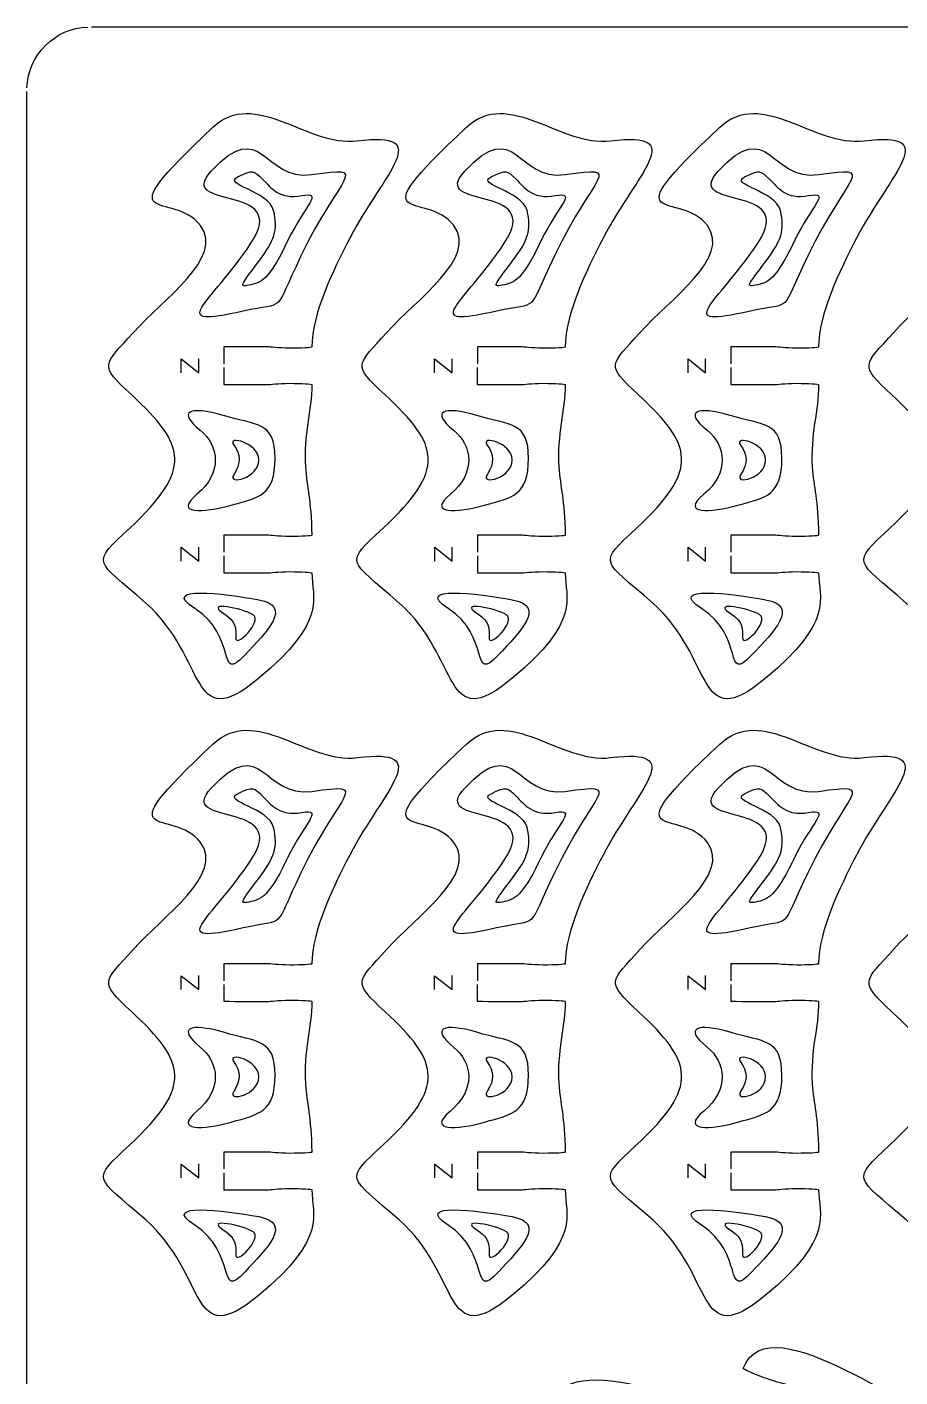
# Model space of a CAD drawing. Extents: x 0 to 300, y 0 to 300.
# Drawn here: x 0 to 69.5, y 192.6 to 300.1 of the extents above; entities that cross this region are included whole.
import ezdxf

# ---------------------------------------------------------------- set-up
doc = ezdxf.new("R2010")
doc.units = 0
doc.header["$MEASUREMENT"] = 0
doc.layers.add('DEFAULT', color=7, linetype='CONTINUOUS')

msp = doc.modelspace()

# ---------------------------------------------------------------- linework, layer by layer
at = {"layer": 'DEFAULT', "color": 1}
for points in [[(294.85, 300.1), (5.15, 300.1)], [(0, 5.25), (0, 294.95)]]:
    msp.add_lwpolyline(points, dxfattribs=at)
at = {"layer": 'DEFAULT', "color": 250}
for points in [[(12.29, 272.56), (12.29, 273.67), (13.68, 272.56), (13.68, 273.68)], [(32.47, 272.56), (32.47, 273.67), (33.86, 272.56), (33.86, 273.68)], [(52.66, 272.56), (52.66, 273.67), (54.05, 272.56), (54.05, 273.68)], [(12.29, 257.56), (12.29, 258.67), (13.68, 257.56), (13.68, 258.68)], [(32.48, 257.56), (32.48, 258.67), (33.87, 257.56), (33.87, 258.68)], [(52.66, 257.56), (52.66, 258.67), (54.05, 257.56), (54.05, 258.68)], [(12.29, 223.43), (12.29, 224.54), (13.68, 223.43), (13.68, 224.55)], [(32.47, 223.43), (32.47, 224.54), (33.86, 223.43), (33.86, 224.55)], [(52.66, 223.43), (52.66, 224.54), (54.05, 223.43), (54.05, 224.55)], [(12.29, 208.44), (12.29, 209.54), (13.68, 208.44), (13.68, 209.55)], [(32.48, 208.44), (32.48, 209.54), (33.87, 208.44), (33.87, 209.55)], [(52.66, 208.44), (52.66, 209.54), (54.05, 208.44), (54.05, 209.55)]]:
    msp.add_lwpolyline(points, dxfattribs=at)
at = {"layer": 'DEFAULT', "color": 1}
msp.add_open_spline([(0, 295.25), (0.08, 297.88), (2.22, 300.02), (4.85, 300.1)], degree=3, dxfattribs=at)
for points, knots in [([(15.69, 257.97), (15.69, 257.52), (15.69, 257.07), (15.69, 256.62), (15.69, 256.62), (18.31, 256.62), (19.19, 256.62), (19.36, 256.62), (19.97, 256.72), (20.94, 256.72), (21.91, 256.72), (22.69, 256.67), (22.69, 256.62), (22.69, 254.62), (24.01, 252.79), (18.44, 248.2), (12.88, 243.61), (14.43, 249.86), (9.46, 254.22), (5.41, 257.77), (5.05, 257.28), (8.18, 260.19), (13.21, 264.86), (12.67, 266.8), (8.34, 270.79), (5.66, 273.26), (6.1, 273.12), (8.48, 275.78), (10.84, 278.41), (15.74, 281.73), (13.82, 284.28), (11.63, 287.2), (5.91, 283.75), (14.81, 292.11), (18.2, 295.29), (22.24, 290.54), (26.31, 291.04), (32.52, 291.8), (28.49, 288.61), (25.71, 283.28), (24.34, 280.65), (22.69, 277.2), (22.69, 274.62), (22.68, 274.56), (21.9, 274.51), (20.94, 274.52), (19.97, 274.52), (19.36, 274.62), (19.19, 274.62), (18.31, 274.62), (15.69, 274.62), (15.69, 274.62), (15.69, 274.17), (15.69, 273.72), (15.69, 273.27)], [0, 0, 0, 0, 3.83, 3.83, 3.83, 4.83, 4.83, 4.83, 5.83, 5.83, 5.83, 6.83, 6.83, 6.83, 7.83, 7.83, 7.83, 8.83, 8.83, 8.83, 9.83, 9.83, 9.83, 10.83, 10.83, 10.83, 11.83, 11.83, 11.83, 12.83, 12.83, 12.83, 13.83, 13.83, 13.83, 14.83, 14.83, 14.83, 15.83, 15.83, 15.83, 16.83, 16.83, 16.83, 17.83, 17.83, 17.83, 18.83, 18.83, 18.83, 19.83, 19.83, 19.83, 23.66, 23.66, 23.66, 23.66]), ([(35.88, 257.97), (35.88, 257.52), (35.88, 257.07), (35.88, 256.62), (35.88, 256.62), (38.5, 256.62), (39.37, 256.62), (39.55, 256.62), (40.16, 256.72), (41.12, 256.72), (42.09, 256.72), (42.87, 256.67), (42.88, 256.62), (42.87, 254.62), (44.2, 252.79), (38.63, 248.2), (33.06, 243.61), (34.62, 249.86), (29.65, 254.22), (25.6, 257.77), (25.23, 257.28), (28.37, 260.19), (33.4, 264.86), (32.85, 266.8), (28.53, 270.79), (25.85, 273.26), (26.29, 273.12), (28.67, 275.78), (31.03, 278.41), (35.93, 281.73), (34.01, 284.28), (31.81, 287.2), (26.1, 283.75), (35, 292.11), (38.39, 295.29), (42.43, 290.54), (46.49, 291.04), (52.71, 291.8), (48.67, 288.61), (45.89, 283.28), (44.53, 280.65), (42.88, 277.2), (42.88, 274.62), (42.86, 274.56), (42.09, 274.51), (41.13, 274.52), (40.16, 274.52), (39.55, 274.62), (39.38, 274.62), (38.5, 274.62), (35.88, 274.62), (35.88, 274.62), (35.88, 274.17), (35.88, 273.72), (35.88, 273.27)], [0, 0, 0, 0, 3.83, 3.83, 3.83, 4.83, 4.83, 4.83, 5.83, 5.83, 5.83, 6.83, 6.83, 6.83, 7.83, 7.83, 7.83, 8.83, 8.83, 8.83, 9.83, 9.83, 9.83, 10.83, 10.83, 10.83, 11.83, 11.83, 11.83, 12.83, 12.83, 12.83, 13.83, 13.83, 13.83, 14.83, 14.83, 14.83, 15.83, 15.83, 15.83, 16.83, 16.83, 16.83, 17.83, 17.83, 17.83, 18.83, 18.83, 18.83, 19.83, 19.83, 19.83, 23.66, 23.66, 23.66, 23.66]), ([(56.06, 257.97), (56.06, 257.52), (56.06, 257.07), (56.06, 256.62), (56.06, 256.62), (58.69, 256.62), (59.56, 256.62), (59.74, 256.62), (60.35, 256.72), (61.31, 256.72), (62.28, 256.72), (63.06, 256.67), (63.06, 256.62), (63.06, 254.62), (64.38, 252.79), (58.81, 248.2), (53.25, 243.61), (54.81, 249.86), (49.84, 254.22), (45.79, 257.77), (45.42, 257.28), (48.56, 260.19), (53.58, 264.86), (53.04, 266.8), (48.72, 270.79), (46.04, 273.26), (46.47, 273.12), (48.85, 275.78), (51.21, 278.41), (56.12, 281.73), (54.2, 284.28), (52, 287.2), (46.28, 283.75), (55.18, 292.11), (58.57, 295.29), (62.62, 290.54), (66.68, 291.04), (72.89, 291.8), (68.86, 288.61), (66.08, 283.28), (64.71, 280.65), (63.06, 277.2), (63.06, 274.62), (63.05, 274.56), (62.27, 274.51), (61.31, 274.52), (60.35, 274.52), (59.74, 274.62), (59.56, 274.62), (58.69, 274.62), (56.06, 274.62), (56.06, 274.62), (56.06, 274.17), (56.06, 273.72), (56.06, 273.27)], [0, 0, 0, 0, 3.83, 3.83, 3.83, 4.83, 4.83, 4.83, 5.83, 5.83, 5.83, 6.83, 6.83, 6.83, 7.83, 7.83, 7.83, 8.83, 8.83, 8.83, 9.83, 9.83, 9.83, 10.83, 10.83, 10.83, 11.83, 11.83, 11.83, 12.83, 12.83, 12.83, 13.83, 13.83, 13.83, 14.83, 14.83, 14.83, 15.83, 15.83, 15.83, 16.83, 16.83, 16.83, 17.83, 17.83, 17.83, 18.83, 18.83, 18.83, 19.83, 19.83, 19.83, 23.66, 23.66, 23.66, 23.66]), ([(76.25, 257.97), (76.25, 257.52), (76.25, 257.07), (76.25, 256.62), (76.25, 256.62), (78.87, 256.62), (79.75, 256.62), (79.92, 256.62), (80.53, 256.72), (81.5, 256.72), (82.47, 256.72), (83.25, 256.67), (83.25, 256.62), (83.25, 254.62), (84.57, 252.79), (79, 248.2), (73.44, 243.61), (74.99, 249.86), (70.03, 254.22), (65.98, 257.77), (65.61, 257.28), (68.74, 260.19), (73.77, 264.86), (73.23, 266.8), (68.9, 270.79), (66.22, 273.26), (66.66, 273.12), (69.04, 275.78), (71.4, 278.41), (76.3, 281.73), (74.39, 284.28), (72.19, 287.2), (66.47, 283.75), (75.37, 292.11), (78.76, 295.29), (82.81, 290.54), (86.87, 291.04), (93.08, 291.8), (89.05, 288.61), (86.27, 283.28), (84.9, 280.65), (83.25, 277.2), (83.25, 274.62), (83.24, 274.56), (82.46, 274.51), (81.5, 274.52), (80.53, 274.52), (79.92, 274.62), (79.75, 274.62), (78.88, 274.62), (76.25, 274.62), (76.25, 274.62), (76.25, 274.17), (76.25, 273.72), (76.25, 273.27)], [0, 0, 0, 0, 3.83, 3.83, 3.83, 4.83, 4.83, 4.83, 5.83, 5.83, 5.83, 6.83, 6.83, 6.83, 7.83, 7.83, 7.83, 8.83, 8.83, 8.83, 9.83, 9.83, 9.83, 10.83, 10.83, 10.83, 11.83, 11.83, 11.83, 12.83, 12.83, 12.83, 13.83, 13.83, 13.83, 14.83, 14.83, 14.83, 15.83, 15.83, 15.83, 16.83, 16.83, 16.83, 17.83, 17.83, 17.83, 18.83, 18.83, 18.83, 19.83, 19.83, 19.83, 23.66, 23.66, 23.66, 23.66]), ([(15.69, 272.97), (15.69, 272.52), (15.69, 272.07), (15.69, 271.62), (15.69, 271.62), (18.31, 271.62), (19.19, 271.62), (19.36, 271.62), (19.97, 271.72), (20.94, 271.72), (21.9, 271.72), (22.69, 271.67), (22.69, 271.62), (22.68, 269.56), (22.01, 267.63), (22.18, 265.07), (22.29, 263.4), (22.63, 262.5), (22.69, 259.62), (22.68, 259.56), (21.9, 259.52), (20.94, 259.52), (19.97, 259.52), (19.37, 259.62), (19.19, 259.62), (18.32, 259.62), (15.69, 259.62), (15.69, 259.62), (15.69, 259.17), (15.69, 258.72), (15.69, 258.27)], [0, 0, 0, 0, 3.82, 3.82, 3.82, 4.82, 4.82, 4.82, 5.82, 5.82, 5.82, 6.82, 6.82, 6.82, 7.82, 7.82, 7.82, 8.82, 8.82, 8.82, 9.82, 9.82, 9.82, 10.82, 10.82, 10.82, 11.82, 11.82, 11.82, 15.64, 15.64, 15.64, 15.64]), ([(35.87, 272.97), (35.87, 272.52), (35.87, 272.07), (35.87, 271.62), (35.87, 271.62), (38.5, 271.62), (39.38, 271.62), (39.55, 271.62), (40.16, 271.72), (41.13, 271.72), (42.09, 271.72), (42.87, 271.67), (42.87, 271.62), (42.87, 269.56), (42.19, 267.63), (42.37, 265.07), (42.48, 263.4), (42.82, 262.5), (42.88, 259.62), (42.87, 259.56), (42.09, 259.52), (41.13, 259.52), (40.16, 259.52), (39.55, 259.62), (39.38, 259.62), (38.51, 259.62), (35.88, 259.62), (35.88, 259.62), (35.88, 259.17), (35.88, 258.72), (35.88, 258.27)], [0, 0, 0, 0, 3.82, 3.82, 3.82, 4.82, 4.82, 4.82, 5.82, 5.82, 5.82, 6.82, 6.82, 6.82, 7.82, 7.82, 7.82, 8.82, 8.82, 8.82, 9.82, 9.82, 9.82, 10.82, 10.82, 10.82, 11.82, 11.82, 11.82, 15.64, 15.64, 15.64, 15.64]), ([(56.06, 272.97), (56.06, 272.52), (56.06, 272.07), (56.06, 271.62), (56.06, 271.62), (58.69, 271.62), (59.56, 271.62), (59.74, 271.62), (60.34, 271.72), (61.31, 271.72), (62.27, 271.72), (63.06, 271.67), (63.06, 271.62), (63.06, 269.56), (62.38, 267.63), (62.55, 265.07), (62.67, 263.4), (63.01, 262.5), (63.06, 259.62), (63.05, 259.56), (62.28, 259.52), (61.31, 259.52), (60.35, 259.52), (59.74, 259.62), (59.57, 259.62), (58.69, 259.62), (56.06, 259.62), (56.06, 259.62), (56.06, 259.17), (56.06, 258.72), (56.06, 258.27)], [0, 0, 0, 0, 3.82, 3.82, 3.82, 4.82, 4.82, 4.82, 5.82, 5.82, 5.82, 6.82, 6.82, 6.82, 7.82, 7.82, 7.82, 8.82, 8.82, 8.82, 9.82, 9.82, 9.82, 10.82, 10.82, 10.82, 11.82, 11.82, 11.82, 15.64, 15.64, 15.64, 15.64]), ([(15.69, 208.85), (15.69, 208.4), (15.69, 207.95), (15.69, 207.49), (15.69, 207.49), (18.31, 207.49), (19.19, 207.49), (19.36, 207.49), (19.97, 207.59), (20.94, 207.59), (21.91, 207.59), (22.69, 207.54), (22.69, 207.49), (22.69, 205.49), (24.01, 203.66), (18.44, 199.07), (12.88, 194.48), (14.43, 200.73), (9.46, 205.09), (5.41, 208.65), (5.05, 208.15), (8.18, 211.07), (13.21, 215.73), (12.67, 217.67), (8.34, 221.66), (5.66, 224.14), (6.1, 223.99), (8.48, 226.65), (10.84, 229.29), (15.74, 232.6), (13.82, 235.15), (11.63, 238.07), (5.91, 234.62), (14.81, 242.98), (18.2, 246.17), (22.24, 241.41), (26.31, 241.91), (32.52, 242.67), (28.49, 239.48), (25.71, 234.15), (24.34, 231.53), (22.69, 228.07), (22.69, 225.49), (22.68, 225.43), (21.9, 225.38), (20.94, 225.39), (19.97, 225.39), (19.36, 225.49), (19.19, 225.49), (18.31, 225.49), (15.69, 225.49), (15.69, 225.49), (15.69, 225.04), (15.69, 224.59), (15.69, 224.14)], [0, 0, 0, 0, 3.83, 3.83, 3.83, 4.83, 4.83, 4.83, 5.83, 5.83, 5.83, 6.83, 6.83, 6.83, 7.83, 7.83, 7.83, 8.83, 8.83, 8.83, 9.83, 9.83, 9.83, 10.83, 10.83, 10.83, 11.83, 11.83, 11.83, 12.83, 12.83, 12.83, 13.83, 13.83, 13.83, 14.83, 14.83, 14.83, 15.83, 15.83, 15.83, 16.83, 16.83, 16.83, 17.83, 17.83, 17.83, 18.83, 18.83, 18.83, 19.83, 19.83, 19.83, 23.66, 23.66, 23.66, 23.66]), ([(35.88, 208.85), (35.88, 208.4), (35.88, 207.95), (35.88, 207.49), (35.88, 207.49), (38.5, 207.49), (39.37, 207.49), (39.55, 207.49), (40.16, 207.59), (41.12, 207.59), (42.09, 207.59), (42.87, 207.54), (42.88, 207.49), (42.87, 205.49), (44.2, 203.66), (38.63, 199.07), (33.06, 194.48), (34.62, 200.73), (29.65, 205.09), (25.6, 208.65), (25.23, 208.15), (28.37, 211.07), (33.4, 215.73), (32.85, 217.67), (28.53, 221.66), (25.85, 224.14), (26.29, 223.99), (28.67, 226.65), (31.03, 229.29), (35.93, 232.6), (34.01, 235.15), (31.81, 238.07), (26.1, 234.62), (35, 242.98), (38.39, 246.17), (42.43, 241.41), (46.49, 241.91), (52.71, 242.67), (48.67, 239.48), (45.89, 234.15), (44.53, 231.53), (42.88, 228.07), (42.88, 225.49), (42.86, 225.43), (42.09, 225.38), (41.13, 225.39), (40.16, 225.39), (39.55, 225.49), (39.38, 225.49), (38.5, 225.49), (35.88, 225.49), (35.88, 225.49), (35.88, 225.04), (35.88, 224.59), (35.88, 224.14)], [0, 0, 0, 0, 3.83, 3.83, 3.83, 4.83, 4.83, 4.83, 5.83, 5.83, 5.83, 6.83, 6.83, 6.83, 7.83, 7.83, 7.83, 8.83, 8.83, 8.83, 9.83, 9.83, 9.83, 10.83, 10.83, 10.83, 11.83, 11.83, 11.83, 12.83, 12.83, 12.83, 13.83, 13.83, 13.83, 14.83, 14.83, 14.83, 15.83, 15.83, 15.83, 16.83, 16.83, 16.83, 17.83, 17.83, 17.83, 18.83, 18.83, 18.83, 19.83, 19.83, 19.83, 23.66, 23.66, 23.66, 23.66]), ([(56.06, 208.85), (56.06, 208.4), (56.06, 207.95), (56.06, 207.49), (56.06, 207.49), (58.69, 207.49), (59.56, 207.49), (59.74, 207.49), (60.35, 207.59), (61.31, 207.59), (62.28, 207.59), (63.06, 207.54), (63.06, 207.49), (63.06, 205.49), (64.38, 203.66), (58.81, 199.07), (53.25, 194.48), (54.81, 200.73), (49.84, 205.09), (45.79, 208.65), (45.42, 208.15), (48.56, 211.07), (53.58, 215.73), (53.04, 217.67), (48.72, 221.66), (46.04, 224.14), (46.47, 223.99), (48.85, 226.65), (51.21, 229.29), (56.12, 232.6), (54.2, 235.15), (52, 238.07), (46.28, 234.62), (55.18, 242.98), (58.57, 246.17), (62.62, 241.41), (66.68, 241.91), (72.89, 242.67), (68.86, 239.48), (66.08, 234.15), (64.71, 231.53), (63.06, 228.07), (63.06, 225.49), (63.05, 225.43), (62.27, 225.38), (61.31, 225.39), (60.35, 225.39), (59.74, 225.49), (59.56, 225.49), (58.69, 225.49), (56.06, 225.49), (56.06, 225.49), (56.06, 225.04), (56.06, 224.59), (56.06, 224.14)], [0, 0, 0, 0, 3.83, 3.83, 3.83, 4.83, 4.83, 4.83, 5.83, 5.83, 5.83, 6.83, 6.83, 6.83, 7.83, 7.83, 7.83, 8.83, 8.83, 8.83, 9.83, 9.83, 9.83, 10.83, 10.83, 10.83, 11.83, 11.83, 11.83, 12.83, 12.83, 12.83, 13.83, 13.83, 13.83, 14.83, 14.83, 14.83, 15.83, 15.83, 15.83, 16.83, 16.83, 16.83, 17.83, 17.83, 17.83, 18.83, 18.83, 18.83, 19.83, 19.83, 19.83, 23.66, 23.66, 23.66, 23.66]), ([(76.25, 208.85), (76.25, 208.4), (76.25, 207.95), (76.25, 207.49), (76.25, 207.49), (78.87, 207.49), (79.75, 207.49), (79.92, 207.49), (80.53, 207.59), (81.5, 207.59), (82.47, 207.59), (83.25, 207.54), (83.25, 207.49), (83.25, 205.49), (84.57, 203.66), (79, 199.07), (73.44, 194.48), (74.99, 200.73), (70.03, 205.09), (65.98, 208.65), (65.61, 208.15), (68.74, 211.07), (73.77, 215.73), (73.23, 217.67), (68.9, 221.66), (66.22, 224.14), (66.66, 223.99), (69.04, 226.65), (71.4, 229.29), (76.3, 232.6), (74.39, 235.15), (72.19, 238.07), (66.47, 234.62), (75.37, 242.98), (78.76, 246.17), (82.81, 241.41), (86.87, 241.91), (93.08, 242.67), (89.05, 239.48), (86.27, 234.15), (84.9, 231.53), (83.25, 228.07), (83.25, 225.49), (83.24, 225.43), (82.46, 225.38), (81.5, 225.39), (80.53, 225.39), (79.92, 225.49), (79.75, 225.49), (78.88, 225.49), (76.25, 225.49), (76.25, 225.49), (76.25, 225.04), (76.25, 224.59), (76.25, 224.14)], [0, 0, 0, 0, 3.83, 3.83, 3.83, 4.83, 4.83, 4.83, 5.83, 5.83, 5.83, 6.83, 6.83, 6.83, 7.83, 7.83, 7.83, 8.83, 8.83, 8.83, 9.83, 9.83, 9.83, 10.83, 10.83, 10.83, 11.83, 11.83, 11.83, 12.83, 12.83, 12.83, 13.83, 13.83, 13.83, 14.83, 14.83, 14.83, 15.83, 15.83, 15.83, 16.83, 16.83, 16.83, 17.83, 17.83, 17.83, 18.83, 18.83, 18.83, 19.83, 19.83, 19.83, 23.66, 23.66, 23.66, 23.66]), ([(15.69, 223.84), (15.69, 223.39), (15.69, 222.94), (15.69, 222.5), (15.69, 222.5), (18.31, 222.49), (19.19, 222.49), (19.36, 222.49), (19.97, 222.59), (20.94, 222.59), (21.9, 222.59), (22.69, 222.54), (22.69, 222.49), (22.68, 220.43), (22.01, 218.5), (22.18, 215.94), (22.29, 214.27), (22.63, 213.37), (22.69, 210.49), (22.68, 210.43), (21.9, 210.39), (20.94, 210.39), (19.97, 210.39), (19.37, 210.49), (19.19, 210.49), (18.32, 210.49), (15.69, 210.49), (15.69, 210.49), (15.69, 210.04), (15.69, 209.6), (15.69, 209.15)], [0, 0, 0, 0, 3.82, 3.82, 3.82, 4.82, 4.82, 4.82, 5.82, 5.82, 5.82, 6.82, 6.82, 6.82, 7.82, 7.82, 7.82, 8.82, 8.82, 8.82, 9.82, 9.82, 9.82, 10.82, 10.82, 10.82, 11.82, 11.82, 11.82, 15.64, 15.64, 15.64, 15.64]), ([(35.87, 223.84), (35.87, 223.39), (35.87, 222.94), (35.87, 222.5), (35.87, 222.5), (38.5, 222.49), (39.38, 222.49), (39.55, 222.49), (40.16, 222.59), (41.13, 222.59), (42.09, 222.59), (42.87, 222.54), (42.87, 222.49), (42.87, 220.43), (42.19, 218.5), (42.37, 215.94), (42.48, 214.27), (42.82, 213.37), (42.88, 210.49), (42.87, 210.43), (42.09, 210.39), (41.13, 210.39), (40.16, 210.39), (39.55, 210.49), (39.38, 210.49), (38.51, 210.49), (35.88, 210.49), (35.88, 210.49), (35.88, 210.04), (35.88, 209.6), (35.88, 209.15)], [0, 0, 0, 0, 3.82, 3.82, 3.82, 4.82, 4.82, 4.82, 5.82, 5.82, 5.82, 6.82, 6.82, 6.82, 7.82, 7.82, 7.82, 8.82, 8.82, 8.82, 9.82, 9.82, 9.82, 10.82, 10.82, 10.82, 11.82, 11.82, 11.82, 15.64, 15.64, 15.64, 15.64]), ([(56.06, 223.84), (56.06, 223.39), (56.06, 222.94), (56.06, 222.5), (56.06, 222.5), (58.69, 222.49), (59.56, 222.49), (59.74, 222.49), (60.34, 222.59), (61.31, 222.59), (62.27, 222.59), (63.06, 222.54), (63.06, 222.49), (63.06, 220.43), (62.38, 218.5), (62.55, 215.94), (62.67, 214.27), (63.01, 213.37), (63.06, 210.49), (63.05, 210.43), (62.28, 210.39), (61.31, 210.39), (60.35, 210.39), (59.74, 210.49), (59.57, 210.49), (58.69, 210.49), (56.06, 210.49), (56.06, 210.49), (56.06, 210.04), (56.06, 209.6), (56.06, 209.15)], [0, 0, 0, 0, 3.82, 3.82, 3.82, 4.82, 4.82, 4.82, 5.82, 5.82, 5.82, 6.82, 6.82, 6.82, 7.82, 7.82, 7.82, 8.82, 8.82, 8.82, 9.82, 9.82, 9.82, 10.82, 10.82, 10.82, 11.82, 11.82, 11.82, 15.64, 15.64, 15.64, 15.64]), ([(49.45, 131.38), (47.79, 130.41), (48.44, 130.79), (46.98, 129.95), (45.7, 129.2), (48.25, 126.7), (44.83, 124.64), (41.41, 122.59), (35.34, 122.9), (33.91, 125.36), (33.89, 125.41), (34.54, 125.84), (35.38, 126.32), (36.21, 126.81), (36.79, 127.02), (36.94, 127.11), (37.7, 127.55), (39.97, 128.86), (39.97, 128.86), (39.47, 129.73), (38.97, 130.6), (38.47, 131.46), (38.47, 131.46), (36.2, 130.15), (35.44, 129.71), (35.29, 129.62), (34.81, 129.23), (33.98, 128.75), (33.14, 128.26), (32.44, 127.91), (32.41, 127.96), (31.6, 129.4), (25.56, 128.44), (24.06, 131.04), (24.03, 131.09), (24.69, 131.52), (25.53, 132), (26.36, 132.48), (26.94, 132.7), (27.09, 132.79), (27.85, 133.23), (30.12, 134.54), (30.12, 134.54), (29.62, 135.41), (29.12, 136.27), (28.62, 137.14), (28.62, 137.14), (26.35, 135.83), (25.59, 135.39), (25.44, 135.3), (24.96, 134.91), (24.12, 134.42), (23.29, 133.94), (22.59, 133.59), (22.56, 133.64), (21.74, 135.08), (15.72, 134.13), (14.22, 136.72), (14.19, 136.77), (14.85, 137.2), (15.68, 137.69), (16.52, 138.17), (17.1, 138.39), (17.25, 138.47), (18, 138.92), (20.28, 140.23), (20.28, 140.23), (19.78, 141.09), (19.28, 141.96), (18.78, 142.82), (18.78, 142.82), (16.5, 141.51), (15.75, 141.07), (15.59, 140.99), (15.12, 140.59), (14.28, 140.11), (13.44, 139.63), (12.74, 139.28), (12.72, 139.32), (11.9, 140.77), (10.89, 143.6), (9.42, 146.21), (9.39, 146.26), (10.05, 146.68), (10.9, 147.16), (11.74, 147.63), (12.32, 147.84), (12.47, 147.93), (13.23, 148.36), (15.52, 149.65), (15.52, 149.65), (15.03, 150.52), (14.54, 151.39), (14.05, 152.26), (14.05, 152.26), (11.76, 150.97), (11, 150.55), (10.85, 150.46), (10.37, 150.07), (9.52, 149.6), (8.68, 149.13), (7.98, 148.78), (7.95, 148.83), (6.48, 151.44), (11.12, 155.61), (10.13, 158.45), (10.11, 158.5), (10.84, 158.8), (11.75, 159.12), (12.66, 159.44), (13.27, 159.55), (13.43, 159.61), (14.26, 159.9), (16.74, 160.76), (16.74, 160.76), (16.41, 161.71), (16.07, 162.65), (15.74, 163.6), (15.74, 163.6), (13.27, 162.72), (12.44, 162.44), (12.27, 162.38), (11.74, 162.08), (10.82, 161.76), (9.91, 161.44), (9.16, 161.22), (9.14, 161.27), (7.15, 166.94), (17.21, 167.49), (16.73, 170.45), (16.73, 170.51), (17.49, 170.68), (18.44, 170.83), (19.39, 170.99), (20.01, 170.99), (20.18, 171.02), (21.04, 171.16), (23.63, 171.59), (23.63, 171.59), (23.47, 172.58), (23.31, 173.56), (23.14, 174.55), (23.14, 174.55), (20.55, 174.12), (19.69, 173.98), (19.52, 173.95), (18.94, 173.76), (17.98, 173.6), (17.03, 173.44), (16.25, 173.36), (16.24, 173.41), (15.26, 179.33), (26.65, 176.91), (26.68, 179.92), (26.68, 179.97), (27.47, 180.01), (28.43, 179.99), (29.4, 179.98), (30.01, 179.88), (30.18, 179.88), (31.06, 179.87), (33.68, 179.83), (33.68, 179.83), (33.69, 180.84), (33.7, 181.84), (33.72, 182.84), (33.72, 182.84), (31.09, 182.86), (30.22, 182.88), (30.04, 182.88), (29.43, 182.78), (28.46, 182.79), (27.5, 182.8), (26.72, 182.86), (26.72, 182.91), (26.78, 188.72), (40.57, 184.24), (41.09, 186.99), (41.1, 187.04), (41.87, 186.94), (42.82, 186.76), (43.77, 186.58), (44.35, 186.37), (44.53, 186.34), (45.38, 186.18), (47.97, 185.69), (47.97, 185.69), (48.15, 186.67), (48.33, 187.66), (48.52, 188.64), (48.52, 188.64), (45.94, 189.12), (45.08, 189.29), (44.91, 189.32), (44.29, 189.33), (43.34, 189.51), (42.4, 189.69), (41.64, 189.87), (41.64, 189.93), (42.75, 195.83), (55.47, 188.87), (55.99, 190.45), (56.02, 190.5), (56.76, 190.26), (57.67, 189.92), (58.57, 189.58), (59.11, 189.27), (59.27, 189.21), (60.09, 188.9), (62.55, 187.98), (62.55, 187.98), (62.9, 188.91), (63.25, 189.85), (63.6, 190.78), (63.6, 190.78), (61.15, 191.71), (60.33, 192.02), (60.16, 192.08), (59.56, 192.2), (58.65, 192.54), (57.75, 192.88), (57.04, 193.2), (57.05, 193.25), (59.17, 198.87), (71.41, 188.41), (72.45, 190.16), (72.48, 190.21), (73.17, 189.85), (74, 189.36), (74.84, 188.87), (75.31, 188.47), (75.46, 188.38), (76.21, 187.93), (78.47, 186.59), (78.47, 186.59), (78.98, 187.45), (79.49, 188.32), (80, 189.18), (80, 189.18), (77.74, 190.51), (76.99, 190.96), (76.84, 191.05), (76.27, 191.27), (75.43, 191.77), (74.6, 192.26), (73.95, 192.7), (73.98, 192.74), (77.03, 197.91), (87.36, 185.8), (88.46, 187.08), (88.49, 187.13), (89.11, 186.65), (89.85, 186.02), (90.58, 185.39), (90.98, 184.92), (91.11, 184.8), (91.78, 184.23), (93.77, 182.53), (93.77, 182.53), (94.42, 183.28), (95.07, 184.04), (95.72, 184.8), (95.72, 184.8), (93.73, 186.51), (93.06, 187.08), (92.93, 187.19), (92.4, 187.51), (91.67, 188.15), (90.94, 188.77), (90.37, 189.32), (90.41, 189.36), (94.32, 193.91), (102.45, 181.94), (104.03, 183.24), (104.07, 183.28), (104.61, 182.7), (105.22, 181.95), (105.84, 181.2), (106.14, 180.67), (106.25, 180.54), (106.81, 179.86), (108.47, 177.83), (108.47, 177.83), (109.25, 178.46), (110.02, 179.1), (110.79, 179.73), (110.79, 179.73), (109.13, 181.76), (108.57, 182.44), (108.46, 182.57), (108, 182.98), (107.38, 183.73), (106.77, 184.48), (106.31, 185.11), (106.35, 185.14), (107.64, 186.18), (109.53, 185.97), (110.57, 184.68), (115.01, 179.27), (120.59, 183.91), (126.07, 175.36), (127.89, 172.53), (129.93, 169.81), (126.05, 167.56), (126, 167.54), (125.57, 168.19), (125.09, 169.03), (124.6, 169.87), (124.38, 170.45), (124.3, 170.6), (123.86, 171.35), (122.55, 173.63), (122.55, 173.63), (122.16, 173.4), (121.77, 173.18), (121.38, 172.95)], [0, 0, 0, 0, 1, 1, 1, 2, 2, 2, 3, 3, 3, 4, 4, 4, 5, 5, 5, 6, 6, 6, 14.498947, 14.498947, 14.498947, 15.498947, 15.498947, 15.498947, 16.498947, 16.498947, 16.498947, 17.498947, 17.498947, 17.498947, 18.498947, 18.498947, 18.498947, 19.498947, 19.498947, 19.498947, 20.498947, 20.498947, 20.498947, 21.498947, 21.498947, 21.498947, 30.006555, 30.006555, 30.006555, 31.006555, 31.006555, 31.006555, 32.006555, 32.006555, 32.006555, 33.006555, 33.006555, 33.006555, 34.006555, 34.006555, 34.006555, 35.006555, 35.006555, 35.006555, 36.006555, 36.006555, 36.006555, 37.006555, 37.006555, 37.006555, 45.510507, 45.510507, 45.510507, 46.510507, 46.510507, 46.510507, 47.510507, 47.510507, 47.510507, 48.510507, 48.510507, 48.510507, 49.510507, 49.510507, 49.510507, 50.510507, 50.510507, 50.510507, 51.510507, 51.510507, 51.510507, 52.510507, 52.510507, 52.510507, 61.013272, 61.013272, 61.013272, 62.013272, 62.013272, 62.013272, 63.013272, 63.013272, 63.013272, 64.013272, 64.013272, 64.013272, 65.013272, 65.013272, 65.013272, 66.013272, 66.013272, 66.013272, 67.013272, 67.013272, 67.013272, 68.013272, 68.013272, 68.013272, 76.524047, 76.524047, 76.524047, 77.524047, 77.524047, 77.524047, 78.524047, 78.524047, 78.524047, 79.524047, 79.524047, 79.524047, 80.524047, 80.524047, 80.524047, 81.524047, 81.524047, 81.524047, 82.524047, 82.524047, 82.524047, 83.524047, 83.524047, 83.524047, 92.028411, 92.028411, 92.028411, 93.028411, 93.028411, 93.028411, 94.028411, 94.028411, 94.028411, 95.028411, 95.028411, 95.028411, 96.028411, 96.028411, 96.028411, 97.028411, 97.028411, 97.028411, 98.028411, 98.028411, 98.028411, 99.028411, 99.028411, 99.028411, 107.538998, 107.538998, 107.538998, 108.538998, 108.538998, 108.538998, 109.538998, 109.538998, 109.538998, 110.538998, 110.538998, 110.538998, 111.538998, 111.538998, 111.538998, 112.538998, 112.538998, 112.538998, 113.538998, 113.538998, 113.538998, 114.538998, 114.538998, 114.538998, 123.045143, 123.045143, 123.045143, 124.045143, 124.045143, 124.045143, 125.045143, 125.045143, 125.045143, 126.045143, 126.045143, 126.045143, 127.045143, 127.045143, 127.045143, 128.045143, 128.045143, 128.045143, 129.045143, 129.045143, 129.045143, 130.045143, 130.045143, 130.045143, 138.551705, 138.551705, 138.551705, 139.551705, 139.551705, 139.551705, 140.551705, 140.551705, 140.551705, 141.551705, 141.551705, 141.551705, 142.551705, 142.551705, 142.551705, 143.551705, 143.551705, 143.551705, 144.551705, 144.551705, 144.551705, 145.551705, 145.551705, 145.551705, 154.061582, 154.061582, 154.061582, 155.061582, 155.061582, 155.061582, 156.061582, 156.061582, 156.061582, 157.061582, 157.061582, 157.061582, 158.061582, 158.061582, 158.061582, 159.061582, 159.061582, 159.061582, 160.061582, 160.061582, 160.061582, 161.061582, 161.061582, 161.061582, 169.564176, 169.564176, 169.564176, 170.564176, 170.564176, 170.564176, 171.564176, 171.564176, 171.564176, 172.564176, 172.564176, 172.564176, 173.564176, 173.564176, 173.564176, 174.564176, 174.564176, 174.564176, 175.564176, 175.564176, 175.564176, 176.564176, 176.564176, 176.564176, 185.062234, 185.062234, 185.062234, 186.062234, 186.062234, 186.062234, 187.062234, 187.062234, 187.062234, 188.062234, 188.062234, 188.062234, 189.062234, 189.062234, 189.062234, 190.062234, 190.062234, 190.062234, 191.062234, 191.062234, 191.062234, 192.062234, 192.062234, 192.062234, 193.062234, 193.062234, 193.062234, 194.062234, 194.062234, 194.062234, 197.883778, 197.883778, 197.883778, 197.883778])]:
    msp.add_open_spline(points, degree=3, knots=knots, dxfattribs=at)
at = {"layer": 'DEFAULT', "color": 5}
for points, knots in [([(14.68, 288.61), (11.78, 285.45), (21.08, 287.72), (17.84, 282.87), (14.53, 277.91), (10.95, 276.06), (17.22, 277.47), (20.77, 278.27), (19.52, 277.06), (21.82, 281.87), (24.99, 288.47), (27.49, 289.03), (22.7, 288.35), (18.77, 287.79), (18.76, 293.06), (14.68, 288.61)], [0, 0, 0, 0, 1, 1, 1, 2, 2, 2, 3, 3, 3, 4, 4, 4, 5, 5, 5, 5]), ([(34.87, 288.61), (31.97, 285.45), (41.26, 287.72), (38.02, 282.87), (34.71, 277.91), (31.14, 276.06), (37.41, 277.47), (40.96, 278.27), (39.71, 277.06), (42.01, 281.87), (45.17, 288.47), (47.68, 289.03), (42.88, 288.35), (38.96, 287.79), (38.95, 293.06), (34.87, 288.61)], [0, 0, 0, 0, 1, 1, 1, 2, 2, 2, 3, 3, 3, 4, 4, 4, 5, 5, 5, 5]), ([(55.06, 288.61), (52.16, 285.45), (61.45, 287.72), (58.21, 282.87), (54.9, 277.91), (51.32, 276.06), (57.6, 277.47), (61.15, 278.27), (59.89, 277.06), (62.2, 281.87), (65.36, 288.47), (67.86, 289.03), (63.07, 288.35), (59.15, 287.79), (59.14, 293.06), (55.06, 288.61)], [0, 0, 0, 0, 1, 1, 1, 2, 2, 2, 3, 3, 3, 4, 4, 4, 5, 5, 5, 5]), ([(13.54, 262.88), (15.58, 264.59), (15.31, 266.77), (13.79, 267.99), (11.93, 269.49), (12.95, 269.95), (15.64, 269.16), (18.34, 268.36), (19.76, 268.67), (19.76, 265.75), (19.76, 262.76), (18.48, 262.63), (16.26, 262.01), (14.04, 261.39), (11.61, 261.27), (13.54, 262.88)], [0, 0, 0, 0, 1, 1, 1, 2, 2, 2, 3, 3, 3, 4, 4, 4, 5, 5, 5, 5]), ([(33.73, 262.88), (35.76, 264.59), (35.49, 266.77), (33.98, 267.99), (32.11, 269.49), (33.14, 269.95), (35.83, 269.16), (38.52, 268.36), (39.95, 268.67), (39.95, 265.75), (39.95, 262.76), (38.66, 262.63), (36.45, 262.01), (34.23, 261.39), (31.8, 261.27), (33.73, 262.88)], [0, 0, 0, 0, 1, 1, 1, 2, 2, 2, 3, 3, 3, 4, 4, 4, 5, 5, 5, 5]), ([(53.92, 262.88), (55.95, 264.59), (55.68, 266.77), (54.17, 267.99), (52.3, 269.49), (53.32, 269.95), (56.02, 269.16), (58.71, 268.36), (60.13, 268.67), (60.13, 265.75), (60.13, 262.76), (58.85, 262.63), (56.63, 262.01), (54.42, 261.39), (51.99, 261.27), (53.92, 262.88)], [0, 0, 0, 0, 1, 1, 1, 2, 2, 2, 3, 3, 3, 4, 4, 4, 5, 5, 5, 5]), ([(17.34, 250.06), (19.14, 251.96), (21.2, 253.98), (18.46, 254.48), (15.72, 254.98), (10.49, 255.64), (13.36, 253.79), (16.81, 251.58), (15.12, 247.71), (17.34, 250.06)], [0, 0, 0, 0, 1, 1, 1, 2, 2, 2, 3, 3, 3, 3]), ([(37.53, 250.06), (39.32, 251.96), (41.39, 253.98), (38.65, 254.48), (35.91, 254.98), (30.68, 255.64), (33.54, 253.79), (36.99, 251.58), (35.31, 247.71), (37.53, 250.06)], [0, 0, 0, 0, 1, 1, 1, 2, 2, 2, 3, 3, 3, 3]), ([(57.72, 250.06), (59.51, 251.96), (61.58, 253.98), (58.84, 254.48), (56.1, 254.98), (50.87, 255.64), (53.73, 253.79), (57.18, 251.58), (55.5, 247.71), (57.72, 250.06)], [0, 0, 0, 0, 1, 1, 1, 2, 2, 2, 3, 3, 3, 3]), ([(14.68, 239.48), (11.78, 236.32), (21.08, 238.59), (17.84, 233.74), (14.53, 228.78), (10.95, 226.93), (17.22, 228.34), (20.77, 229.14), (19.52, 227.94), (21.82, 232.74), (24.99, 239.34), (27.49, 239.9), (22.7, 239.22), (18.77, 238.66), (18.76, 243.93), (14.68, 239.48)], [0, 0, 0, 0, 1, 1, 1, 2, 2, 2, 3, 3, 3, 4, 4, 4, 5, 5, 5, 5]), ([(34.87, 239.48), (31.97, 236.32), (41.26, 238.59), (38.02, 233.74), (34.71, 228.78), (31.14, 226.93), (37.41, 228.34), (40.96, 229.14), (39.71, 227.94), (42.01, 232.74), (45.17, 239.34), (47.68, 239.9), (42.88, 239.22), (38.96, 238.66), (38.95, 243.93), (34.87, 239.48)], [0, 0, 0, 0, 1, 1, 1, 2, 2, 2, 3, 3, 3, 4, 4, 4, 5, 5, 5, 5]), ([(55.06, 239.48), (52.16, 236.32), (61.45, 238.59), (58.21, 233.74), (54.9, 228.78), (51.32, 226.93), (57.6, 228.34), (61.15, 229.14), (59.89, 227.94), (62.2, 232.74), (65.36, 239.34), (67.86, 239.9), (63.07, 239.22), (59.15, 238.66), (59.14, 243.93), (55.06, 239.48)], [0, 0, 0, 0, 1, 1, 1, 2, 2, 2, 3, 3, 3, 4, 4, 4, 5, 5, 5, 5]), ([(13.54, 213.76), (15.58, 215.46), (15.31, 217.64), (13.79, 218.86), (11.93, 220.36), (12.95, 220.82), (15.64, 220.03), (18.34, 219.23), (19.76, 219.55), (19.76, 216.62), (19.76, 213.63), (18.48, 213.51), (16.26, 212.88), (14.04, 212.26), (11.61, 212.14), (13.54, 213.76)], [0, 0, 0, 0, 1, 1, 1, 2, 2, 2, 3, 3, 3, 4, 4, 4, 5, 5, 5, 5]), ([(33.73, 213.76), (35.76, 215.46), (35.49, 217.64), (33.98, 218.86), (32.11, 220.36), (33.14, 220.82), (35.83, 220.03), (38.52, 219.23), (39.95, 219.55), (39.95, 216.62), (39.95, 213.63), (38.66, 213.51), (36.45, 212.88), (34.23, 212.26), (31.8, 212.14), (33.73, 213.76)], [0, 0, 0, 0, 1, 1, 1, 2, 2, 2, 3, 3, 3, 4, 4, 4, 5, 5, 5, 5]), ([(53.92, 213.76), (55.95, 215.46), (55.68, 217.64), (54.17, 218.86), (52.3, 220.36), (53.32, 220.82), (56.02, 220.03), (58.71, 219.23), (60.13, 219.55), (60.13, 216.62), (60.13, 213.63), (58.85, 213.51), (56.63, 212.88), (54.42, 212.26), (51.99, 212.14), (53.92, 213.76)], [0, 0, 0, 0, 1, 1, 1, 2, 2, 2, 3, 3, 3, 4, 4, 4, 5, 5, 5, 5]), ([(17.34, 200.93), (19.14, 202.83), (21.2, 204.85), (18.46, 205.35), (15.72, 205.85), (10.49, 206.51), (13.36, 204.67), (16.81, 202.45), (15.12, 198.58), (17.34, 200.93)], [0, 0, 0, 0, 1, 1, 1, 2, 2, 2, 3, 3, 3, 3]), ([(37.53, 200.93), (39.32, 202.83), (41.39, 204.85), (38.65, 205.35), (35.91, 205.85), (30.68, 206.51), (33.54, 204.67), (36.99, 202.45), (35.31, 198.58), (37.53, 200.93)], [0, 0, 0, 0, 1, 1, 1, 2, 2, 2, 3, 3, 3, 3]), ([(57.72, 200.93), (59.51, 202.83), (61.58, 204.85), (58.84, 205.35), (56.1, 205.85), (50.87, 206.51), (53.73, 204.67), (57.18, 202.45), (55.5, 198.58), (57.72, 200.93)], [0, 0, 0, 0, 1, 1, 1, 2, 2, 2, 3, 3, 3, 3])]:
    msp.add_open_spline(points, degree=3, knots=knots, dxfattribs=at)
at = {"layer": 'DEFAULT', "color": 3}
for points, knots in [([(18.52, 281.5), (16.93, 279.37), (16.84, 279.38), (17.84, 279.57), (18.84, 279.75), (19.44, 280.32), (20.79, 283.12), (22.13, 285.92), (23.69, 286.98), (21.89, 286.67), (20.08, 286.35), (19.46, 287.29), (18.77, 287.97), (18.09, 288.66), (18.03, 288.78), (16.78, 288.16), (15.54, 287.54), (19.27, 287.04), (19.64, 285.48), (20.02, 283.93), (19.69, 283.06), (18.52, 281.5)], [0, 0, 0, 0, 1, 1, 1, 2, 2, 2, 3, 3, 3, 4, 4, 4, 5, 5, 5, 6, 6, 6, 7, 7, 7, 7]), ([(38.71, 281.5), (37.11, 279.37), (37.03, 279.38), (38.03, 279.57), (39.02, 279.75), (39.62, 280.32), (40.97, 283.12), (42.32, 285.92), (43.88, 286.98), (42.07, 286.67), (40.27, 286.35), (39.65, 287.29), (38.96, 287.97), (38.28, 288.66), (38.21, 288.78), (36.97, 288.16), (35.72, 287.54), (39.46, 287.04), (39.83, 285.48), (40.21, 283.93), (39.88, 283.06), (38.71, 281.5)], [0, 0, 0, 0, 1, 1, 1, 2, 2, 2, 3, 3, 3, 4, 4, 4, 5, 5, 5, 6, 6, 6, 7, 7, 7, 7]), ([(58.9, 281.5), (57.3, 279.37), (57.22, 279.38), (58.21, 279.57), (59.21, 279.75), (59.81, 280.32), (61.16, 283.12), (62.51, 285.92), (64.07, 286.98), (62.26, 286.67), (60.46, 286.35), (59.83, 287.29), (59.15, 287.97), (58.46, 288.66), (58.4, 288.78), (57.16, 288.16), (55.91, 287.54), (59.65, 287.04), (60.02, 285.48), (60.39, 283.93), (60.07, 283.06), (58.9, 281.5)], [0, 0, 0, 0, 1, 1, 1, 2, 2, 2, 3, 3, 3, 4, 4, 4, 5, 5, 5, 6, 6, 6, 7, 7, 7, 7]), ([(16.47, 264.44), (17.08, 265.4), (17.01, 266.03), (16.47, 266.8), (15.88, 267.63), (18.46, 266.99), (18.46, 265.62), (18.46, 264.13), (15.93, 263.6), (16.47, 264.44)], [0, 0, 0, 0, 1, 1, 1, 2, 2, 2, 3, 3, 3, 3]), ([(36.65, 264.44), (37.27, 265.4), (37.2, 266.03), (36.65, 266.8), (36.07, 267.63), (38.65, 266.99), (38.65, 265.62), (38.65, 264.13), (36.11, 263.6), (36.65, 264.44)], [0, 0, 0, 0, 1, 1, 1, 2, 2, 2, 3, 3, 3, 3]), ([(56.84, 264.44), (57.46, 265.4), (57.39, 266.03), (56.84, 266.8), (56.26, 267.63), (58.84, 266.99), (58.84, 265.62), (58.84, 264.13), (56.3, 263.6), (56.84, 264.44)], [0, 0, 0, 0, 1, 1, 1, 2, 2, 2, 3, 3, 3, 3]), ([(16.63, 251.49), (16.69, 252.63), (16.34, 252.95), (15.55, 253.48), (14.26, 254.35), (17.08, 253.84), (18.01, 253.28), (18.8, 252.81), (16.57, 250.49), (16.63, 251.49)], [0, 0, 0, 0, 1, 1, 1, 2, 2, 2, 3, 3, 3, 3]), ([(36.81, 251.49), (36.87, 252.63), (36.53, 252.95), (35.74, 253.48), (34.44, 254.35), (37.26, 253.84), (38.2, 253.28), (38.99, 252.81), (36.76, 250.49), (36.81, 251.49)], [0, 0, 0, 0, 1, 1, 1, 2, 2, 2, 3, 3, 3, 3]), ([(57, 251.49), (57.06, 252.63), (56.71, 252.95), (55.93, 253.48), (54.63, 254.35), (57.45, 253.84), (58.38, 253.28), (59.17, 252.81), (56.95, 250.49), (57, 251.49)], [0, 0, 0, 0, 1, 1, 1, 2, 2, 2, 3, 3, 3, 3]), ([(18.52, 232.37), (16.93, 230.24), (16.84, 230.25), (17.84, 230.44), (18.84, 230.63), (19.44, 231.19), (20.79, 233.99), (22.13, 236.79), (23.69, 237.85), (21.89, 237.54), (20.08, 237.23), (19.46, 238.16), (18.77, 238.84), (18.09, 239.53), (18.03, 239.65), (16.78, 239.03), (15.54, 238.41), (19.27, 237.91), (19.64, 236.35), (20.02, 234.8), (19.69, 233.93), (18.52, 232.37)], [0, 0, 0, 0, 1, 1, 1, 2, 2, 2, 3, 3, 3, 4, 4, 4, 5, 5, 5, 6, 6, 6, 7, 7, 7, 7]), ([(38.71, 232.37), (37.11, 230.24), (37.03, 230.25), (38.03, 230.44), (39.02, 230.63), (39.62, 231.19), (40.97, 233.99), (42.32, 236.79), (43.88, 237.85), (42.07, 237.54), (40.27, 237.23), (39.65, 238.16), (38.96, 238.84), (38.28, 239.53), (38.21, 239.65), (36.97, 239.03), (35.72, 238.41), (39.46, 237.91), (39.83, 236.35), (40.21, 234.8), (39.88, 233.93), (38.71, 232.37)], [0, 0, 0, 0, 1, 1, 1, 2, 2, 2, 3, 3, 3, 4, 4, 4, 5, 5, 5, 6, 6, 6, 7, 7, 7, 7]), ([(58.9, 232.37), (57.3, 230.24), (57.22, 230.25), (58.21, 230.44), (59.21, 230.63), (59.81, 231.19), (61.16, 233.99), (62.51, 236.79), (64.07, 237.85), (62.26, 237.54), (60.46, 237.23), (59.83, 238.16), (59.15, 238.84), (58.46, 239.53), (58.4, 239.65), (57.16, 239.03), (55.91, 238.41), (59.65, 237.91), (60.02, 236.35), (60.39, 234.8), (60.07, 233.93), (58.9, 232.37)], [0, 0, 0, 0, 1, 1, 1, 2, 2, 2, 3, 3, 3, 4, 4, 4, 5, 5, 5, 6, 6, 6, 7, 7, 7, 7]), ([(16.47, 215.31), (17.08, 216.27), (17.01, 216.9), (16.47, 217.67), (15.88, 218.5), (18.46, 217.86), (18.46, 216.49), (18.46, 215), (15.93, 214.47), (16.47, 215.31)], [0, 0, 0, 0, 1, 1, 1, 2, 2, 2, 3, 3, 3, 3]), ([(36.65, 215.31), (37.27, 216.27), (37.2, 216.9), (36.65, 217.67), (36.07, 218.5), (38.65, 217.86), (38.65, 216.49), (38.65, 215), (36.11, 214.47), (36.65, 215.31)], [0, 0, 0, 0, 1, 1, 1, 2, 2, 2, 3, 3, 3, 3]), ([(56.84, 215.31), (57.46, 216.27), (57.39, 216.9), (56.84, 217.67), (56.26, 218.5), (58.84, 217.86), (58.84, 216.49), (58.84, 215), (56.3, 214.47), (56.84, 215.31)], [0, 0, 0, 0, 1, 1, 1, 2, 2, 2, 3, 3, 3, 3]), ([(16.63, 202.36), (16.69, 203.5), (16.34, 203.83), (15.55, 204.35), (14.26, 205.22), (17.08, 204.71), (18.01, 204.15), (18.8, 203.68), (16.57, 201.36), (16.63, 202.36)], [0, 0, 0, 0, 1, 1, 1, 2, 2, 2, 3, 3, 3, 3]), ([(36.81, 202.36), (36.87, 203.5), (36.53, 203.83), (35.74, 204.35), (34.44, 205.22), (37.26, 204.71), (38.2, 204.15), (38.99, 203.68), (36.76, 201.36), (36.81, 202.36)], [0, 0, 0, 0, 1, 1, 1, 2, 2, 2, 3, 3, 3, 3]), ([(57, 202.36), (57.06, 203.5), (56.71, 203.83), (55.93, 204.35), (54.63, 205.22), (57.45, 204.71), (58.38, 204.15), (59.17, 203.68), (56.95, 201.36), (57, 202.36)], [0, 0, 0, 0, 1, 1, 1, 2, 2, 2, 3, 3, 3, 3])]:
    msp.add_open_spline(points, degree=3, knots=knots, dxfattribs=at)

doc.saveas('drawing.dxf')
